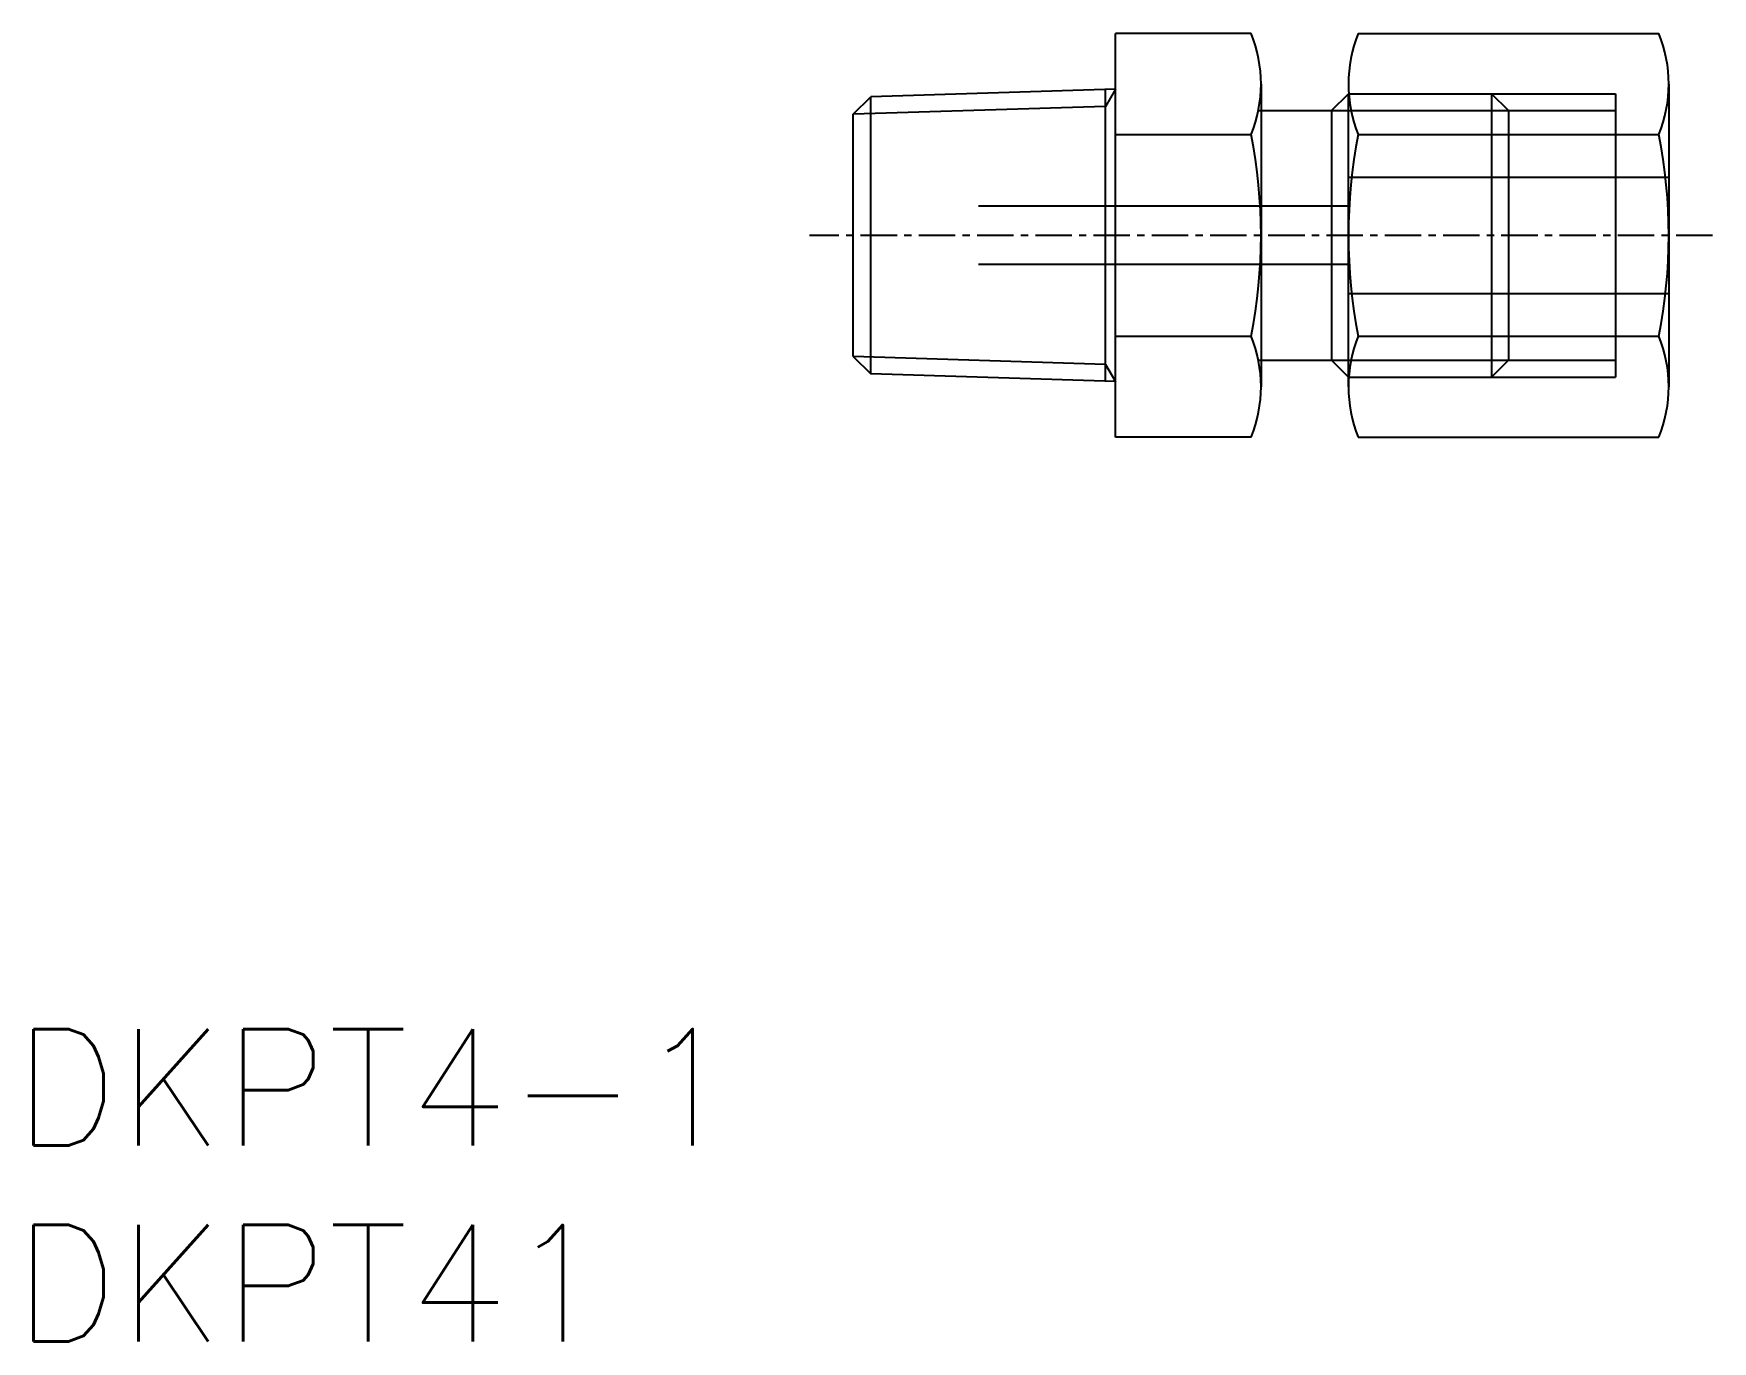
# Model space of a CAD drawing. Extents: x 942.8 to 1000.5, y 838.6 to 883.5.
import ezdxf

# ---------------------------------------------------------------- set-up
doc = ezdxf.new("R2010")
doc.units = 0
doc.linetypes.add('CENTER', pattern=[2, 1.25, -0.25, 0.25, -0.25])
doc.linetypes.add('DASHED', pattern=[19.05, 12.7, -6.35])
doc.layers.get('0').update_dxf_attribs({"linetype": 'CONTINUOUS'})
doc.layers.add('CENTER', color=1, linetype='CENTER')
doc.styles.get("Standard").update_dxf_attribs({"font": 'txt.shx'})

msp = doc.modelspace()

# ---------------------------------------------------------------- linework, layer by layer
for p, q in [((979.964, 869.681), (979.964, 883.538)), ((984.628, 883.538), (979.964, 883.538)), ((988.301, 883.538), (998.628, 883.538)), ((979.964, 881.631), (971.564, 881.368)), ((979.623, 871.599), (979.623, 881.62)), ((984.964, 881.806), (984.964, 871.413)), ((987.383, 880.892), (987.964, 881.473)), ((987.964, 876.609), (987.964, 881.473)), ((998.964, 881.806), (998.964, 876.609)), ((970.964, 880.768), (971.564, 881.368)), ((971.564, 871.851), (971.564, 881.368)), ((984.873, 880.892), (987.383, 880.892)), ((987.383, 880.892), (987.383, 872.326)), ((970.964, 872.451), (970.964, 880.768)), ((979.964, 880.074), (984.628, 880.074)), ((988.301, 880.074), (998.628, 880.074)), ((987.964, 871.413), (987.964, 876.609)), ((998.964, 876.609), (998.964, 871.413)), ((979.964, 873.145), (984.628, 873.145)), ((988.301, 873.145), (998.628, 873.145)), ((970.964, 872.451), (971.564, 871.851)), ((984.873, 872.326), (987.383, 872.326)), ((987.383, 872.326), (987.964, 871.745)), ((979.964, 871.588), (971.564, 871.851)), ((984.628, 869.681), (979.964, 869.681)), ((988.301, 869.681), (998.628, 869.681))]:
    msp.add_line(p, q)
at = {"color": 3, "linetype": 'CONTINUOUS'}
for p, q in [((979.964, 881.631), (979.623, 881.039)), ((979.623, 881.039), (970.964, 880.768)), ((987.383, 880.892), (987.964, 880.892)), ((979.623, 872.18), (970.964, 872.451)), ((987.383, 872.326), (987.964, 872.326)), ((979.623, 872.18), (979.964, 871.588))]:
    msp.add_line(p, q, dxfattribs=at)
at = {"color": 3, "linetype": 'DASHED'}
for p, q in [((987.964, 881.473), (997.131, 881.473)), ((992.883, 881.473), (992.883, 871.745)), ((993.464, 880.892), (992.883, 881.473)), ((997.131, 881.473), (997.131, 871.745)), ((987.964, 880.892), (997.131, 880.892)), ((993.464, 880.892), (993.464, 872.326)), ((987.964, 878.609), (998.964, 878.609)), ((987.964, 877.609), (970.964, 877.609)), ((987.964, 875.609), (970.964, 875.609)), ((987.964, 874.609), (998.964, 874.609)), ((987.964, 872.326), (997.131, 872.326)), ((993.464, 872.326), (992.883, 871.745)), ((987.964, 871.745), (997.131, 871.745))]:
    msp.add_line(p, q, dxfattribs=at)
for centre, radius, start, end in [((980.338, 881.806), 4.626, 338.01264, 21.98736), ((992.591, 881.806), 4.626, 158.01264, 201.98736), ((994.338, 881.806), 4.626, 338.01264, 21.98736), ((966.964, 876.609), 18, 348.9042, 11.0958), ((1005.964, 876.609), 18, 168.9042, 191.0958), ((980.964, 876.609), 18, 348.9042, 11.0958), ((980.338, 871.413), 4.626, 338.01264, 21.98736), ((992.591, 871.413), 4.626, 158.01264, 201.98736), ((994.338, 871.413), 4.626, 338.01264, 21.98736)]:
    msp.add_arc(centre, radius, start, end)
at = {"layer": 'CENTER'}
msp.add_line((1000.464, 876.609), (969.464, 876.609), dxfattribs=at)

# ---------------------------------------------------------------- texts
for s, p in [('DKPT4-1', (942.129, 845.355)), ('DKPT41', (942.129, 838.632))]:
    msp.add_text(s, height=4).set_placement(p)

doc.saveas('drawing.dxf')
